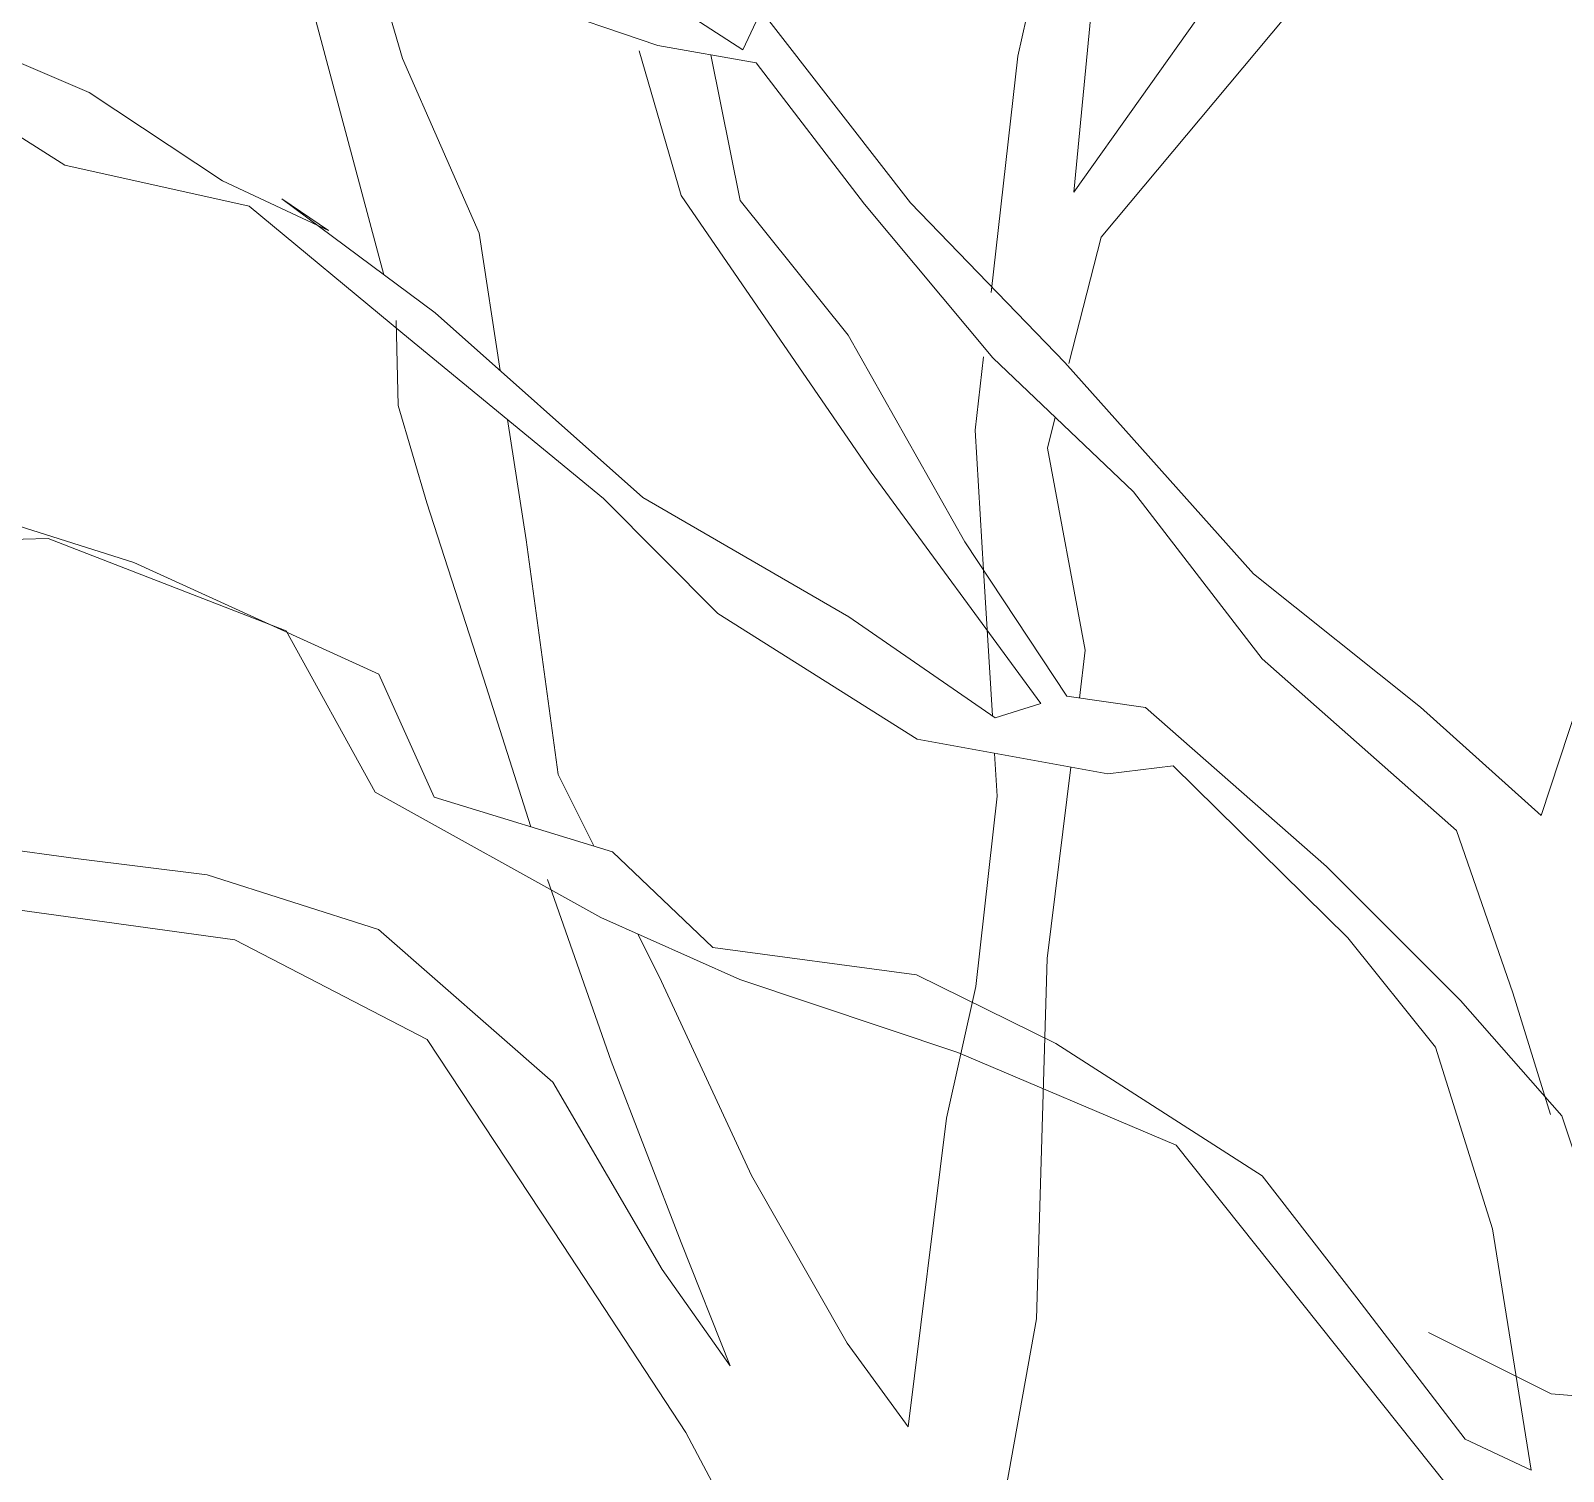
# Model space of a CAD drawing. Header units: millimetres. Extents: x -13512 to 8923, y -6533 to 5096.
# Drawn here: x -864.2 to -696.2, y -5757 to -5599 of the extents above; entities that cross this region are included whole.
import ezdxf

# ---------------------------------------------------------------- set-up
doc = ezdxf.new("R2010")
doc.units = ezdxf.units.MM
for name, color, linetype, lineweight in [('A-ELEWACJA CIENKA', 11, 'Continuous', 13), ('B-materiały', 9, 'Continuous', 0), ('Layer1', 7, 'Continuous', 0)]:
    doc.layers.add(name, color=color, linetype=linetype, lineweight=lineweight)

# ---------------------------------------------------------------- blocks, each defined once
blk = doc.blocks.new('A$C2EBD462E')
at = {"layer": 'B-materiały'}
for p, q in [((-292.05, 686.52), (-305.5, 693.22)), ((-261.82, 683.92), (-292.05, 686.52))]:
    blk.add_line(p, q, dxfattribs=at)

msp = doc.modelspace()

# ---------------------------------------------------------------- linework, layer by layer
at = {"layer": 'Layer1'}
for p, q in [((-828.93, -5583.5), (-823.44, -5602.02)), ((-828.93, -5583.5), (-823.44, -5602.02)), ((-828.93, -5583.5), (-823.44, -5602.02)), ((-828.93, -5583.5), (-823.44, -5602.02)), ((-828.93, -5583.5), (-823.44, -5602.02)), ((-828.93, -5583.5), (-823.44, -5602.02)), ((-828.93, -5583.5), (-823.44, -5602.02)), ((-828.93, -5583.5), (-823.44, -5602.02)), ((-909.3, -5583.69), (-857.81, -5605.76)), ((-909.3, -5583.69), (-857.81, -5605.76)), ((-909.3, -5583.69), (-857.81, -5605.76)), ((-909.3, -5583.69), (-857.81, -5605.76)), ((-909.3, -5583.69), (-857.81, -5605.76)), ((-909.3, -5583.69), (-857.81, -5605.76)), ((-909.3, -5583.69), (-857.81, -5605.76)), ((-909.3, -5583.69), (-857.81, -5605.76)), ((-755.96, -5601.77), (-752.73, -5587.33)), ((-755.96, -5601.77), (-752.73, -5587.33)), ((-755.96, -5601.77), (-752.73, -5587.33)), ((-755.96, -5601.77), (-752.73, -5587.33)), ((-755.96, -5601.77), (-752.73, -5587.33)), ((-755.96, -5601.77), (-752.73, -5587.33)), ((-755.96, -5601.77), (-752.73, -5587.33)), ((-755.96, -5601.77), (-752.73, -5587.33)), ((-825.49, -5625.75), (-834.45, -5592.25)), ((-825.49, -5625.75), (-834.45, -5592.25)), ((-825.49, -5625.75), (-834.45, -5592.25)), ((-825.49, -5625.75), (-834.45, -5592.25)), ((-825.49, -5625.75), (-834.45, -5592.25)), ((-825.49, -5625.75), (-834.45, -5592.25)), ((-825.49, -5625.75), (-834.45, -5592.25)), ((-825.49, -5625.75), (-834.45, -5592.25)), ((-800, -5592.1), (-786.13, -5601.09)), ((-800, -5592.1), (-786.13, -5601.09)), ((-800, -5592.1), (-786.13, -5601.09)), ((-800, -5592.1), (-786.13, -5601.09)), ((-800, -5592.1), (-786.13, -5601.09)), ((-800, -5592.1), (-786.13, -5601.09)), ((-800, -5592.1), (-786.13, -5601.09)), ((-800, -5592.1), (-786.13, -5601.09)), ((-747.57, -5592.94), (-749.84, -5616.69)), ((-747.57, -5592.94), (-749.84, -5616.69)), ((-747.57, -5592.94), (-749.84, -5616.69)), ((-747.57, -5592.94), (-749.84, -5616.69)), ((-747.57, -5592.94), (-749.84, -5616.69)), ((-747.57, -5592.94), (-749.84, -5616.69)), ((-747.57, -5592.94), (-749.84, -5616.69)), ((-747.57, -5592.94), (-749.84, -5616.69)), ((-786.31, -5593.92), (-767.76, -5617.86)), ((-786.31, -5593.92), (-767.76, -5617.86)), ((-786.31, -5593.92), (-767.76, -5617.86)), ((-786.31, -5593.92), (-767.76, -5617.86)), ((-786.31, -5593.92), (-767.76, -5617.86)), ((-786.31, -5593.92), (-767.76, -5617.86)), ((-786.31, -5593.92), (-767.76, -5617.86)), ((-786.31, -5593.92), (-767.76, -5617.86)), ((-786.13, -5601.09), (-783.4, -5595.28)), ((-786.13, -5601.09), (-783.4, -5595.28)), ((-786.13, -5601.09), (-783.4, -5595.28)), ((-786.13, -5601.09), (-783.4, -5595.28)), ((-786.13, -5601.09), (-783.4, -5595.28)), ((-786.13, -5601.09), (-783.4, -5595.28)), ((-786.13, -5601.09), (-783.4, -5595.28)), ((-786.13, -5601.09), (-783.4, -5595.28)), ((-795.47, -5600.61), (-809.23, -5595.93)), ((-795.47, -5600.61), (-809.23, -5595.93)), ((-795.47, -5600.61), (-809.23, -5595.93)), ((-795.47, -5600.61), (-809.23, -5595.93)), ((-795.47, -5600.61), (-809.23, -5595.93)), ((-795.47, -5600.61), (-809.23, -5595.93)), ((-795.47, -5600.61), (-809.23, -5595.93)), ((-795.47, -5600.61), (-809.23, -5595.93)), ((-749.84, -5616.69), (-735.28, -5596.23)), ((-749.84, -5616.69), (-735.28, -5596.23)), ((-749.84, -5616.69), (-735.28, -5596.23)), ((-749.84, -5616.69), (-735.28, -5596.23)), ((-749.84, -5616.69), (-735.28, -5596.23)), ((-749.84, -5616.69), (-735.28, -5596.23)), ((-749.84, -5616.69), (-735.28, -5596.23)), ((-749.84, -5616.69), (-735.28, -5596.23)), ((-726.63, -5597.45), (-746.85, -5621.64)), ((-726.63, -5597.45), (-746.85, -5621.64)), ((-726.63, -5597.45), (-746.85, -5621.64)), ((-726.63, -5597.45), (-746.85, -5621.64)), ((-726.63, -5597.45), (-746.85, -5621.64)), ((-726.63, -5597.45), (-746.85, -5621.64)), ((-726.63, -5597.45), (-746.85, -5621.64)), ((-726.63, -5597.45), (-746.85, -5621.64)), ((-792.91, -5617.05), (-797.51, -5601.2)), ((-792.91, -5617.05), (-797.51, -5601.2)), ((-792.91, -5617.05), (-797.51, -5601.2)), ((-792.91, -5617.05), (-797.51, -5601.2)), ((-792.91, -5617.05), (-797.51, -5601.2)), ((-792.91, -5617.05), (-797.51, -5601.2)), ((-792.91, -5617.05), (-797.51, -5601.2)), ((-792.91, -5617.05), (-797.51, -5601.2)), ((-784.66, -5602.49), (-795.47, -5600.61)), ((-784.66, -5602.49), (-795.47, -5600.61)), ((-784.66, -5602.49), (-795.47, -5600.61)), ((-784.66, -5602.49), (-795.47, -5600.61)), ((-784.66, -5602.49), (-795.47, -5600.61)), ((-784.66, -5602.49), (-795.47, -5600.61)), ((-784.66, -5602.49), (-795.47, -5600.61)), ((-784.66, -5602.49), (-795.47, -5600.61)), ((-789.63, -5601.62), (-786.43, -5617.61)), ((-789.63, -5601.62), (-786.43, -5617.61)), ((-789.63, -5601.62), (-786.43, -5617.61)), ((-789.63, -5601.62), (-786.43, -5617.61)), ((-789.63, -5601.62), (-786.43, -5617.61)), ((-789.63, -5601.62), (-786.43, -5617.61)), ((-789.63, -5601.62), (-786.43, -5617.61)), ((-789.63, -5601.62), (-786.43, -5617.61)), ((-758.9, -5627.69), (-755.96, -5601.77)), ((-758.9, -5627.69), (-755.96, -5601.77)), ((-758.9, -5627.69), (-755.96, -5601.77)), ((-758.9, -5627.69), (-755.96, -5601.77)), ((-758.9, -5627.69), (-755.96, -5601.77)), ((-758.9, -5627.69), (-755.96, -5601.77)), ((-758.9, -5627.69), (-755.96, -5601.77)), ((-758.9, -5627.69), (-755.96, -5601.77)), ((-860.48, -5613.72), (-877.98, -5602.67)), ((-860.48, -5613.72), (-877.98, -5602.67)), ((-860.48, -5613.72), (-877.98, -5602.67)), ((-860.48, -5613.72), (-877.98, -5602.67)), ((-860.48, -5613.72), (-877.98, -5602.67)), ((-860.48, -5613.72), (-877.98, -5602.67)), ((-860.48, -5613.72), (-877.98, -5602.67)), ((-860.48, -5613.72), (-877.98, -5602.67)), ((-823.44, -5602.02), (-815.06, -5621.2)), ((-823.44, -5602.02), (-815.06, -5621.2)), ((-823.44, -5602.02), (-815.06, -5621.2)), ((-823.44, -5602.02), (-815.06, -5621.2)), ((-823.44, -5602.02), (-815.06, -5621.2)), ((-823.44, -5602.02), (-815.06, -5621.2)), ((-823.44, -5602.02), (-815.06, -5621.2)), ((-823.44, -5602.02), (-815.06, -5621.2)), ((-772.78, -5617.99), (-784.66, -5602.49)), ((-772.78, -5617.99), (-784.66, -5602.49)), ((-772.78, -5617.99), (-784.66, -5602.49)), ((-772.78, -5617.99), (-784.66, -5602.49)), ((-772.78, -5617.99), (-784.66, -5602.49)), ((-772.78, -5617.99), (-784.66, -5602.49)), ((-772.78, -5617.99), (-784.66, -5602.49)), ((-772.78, -5617.99), (-784.66, -5602.49)), ((-857.81, -5605.76), (-843.2, -5615.44)), ((-857.81, -5605.76), (-843.2, -5615.44)), ((-857.81, -5605.76), (-843.2, -5615.44)), ((-857.81, -5605.76), (-843.2, -5615.44)), ((-857.81, -5605.76), (-843.2, -5615.44)), ((-857.81, -5605.76), (-843.2, -5615.44)), ((-857.81, -5605.76), (-843.2, -5615.44)), ((-857.81, -5605.76), (-843.2, -5615.44)), ((-840.26, -5618.24), (-860.48, -5613.72)), ((-840.26, -5618.24), (-860.48, -5613.72)), ((-840.26, -5618.24), (-860.48, -5613.72)), ((-840.26, -5618.24), (-860.48, -5613.72)), ((-840.26, -5618.24), (-860.48, -5613.72)), ((-840.26, -5618.24), (-860.48, -5613.72)), ((-840.26, -5618.24), (-860.48, -5613.72)), ((-840.26, -5618.24), (-860.48, -5613.72)), ((-843.2, -5615.44), (-831.58, -5620.89)), ((-843.2, -5615.44), (-831.58, -5620.89)), ((-843.2, -5615.44), (-831.58, -5620.89)), ((-843.2, -5615.44), (-831.58, -5620.89)), ((-843.2, -5615.44), (-831.58, -5620.89)), ((-843.2, -5615.44), (-831.58, -5620.89)), ((-843.2, -5615.44), (-831.58, -5620.89)), ((-843.2, -5615.44), (-831.58, -5620.89)), ((-772.05, -5647.4), (-792.91, -5617.05)), ((-772.05, -5647.4), (-792.91, -5617.05)), ((-772.05, -5647.4), (-792.91, -5617.05)), ((-772.05, -5647.4), (-792.91, -5617.05)), ((-772.05, -5647.4), (-792.91, -5617.05)), ((-772.05, -5647.4), (-792.91, -5617.05)), ((-772.05, -5647.4), (-792.91, -5617.05)), ((-772.05, -5647.4), (-792.91, -5617.05)), ((-823.4, -5632.18), (-840.26, -5618.24)), ((-823.4, -5632.18), (-840.26, -5618.24)), ((-823.4, -5632.18), (-840.26, -5618.24)), ((-823.4, -5632.18), (-840.26, -5618.24)), ((-823.4, -5632.18), (-840.26, -5618.24)), ((-823.4, -5632.18), (-840.26, -5618.24)), ((-823.4, -5632.18), (-840.26, -5618.24)), ((-823.4, -5632.18), (-840.26, -5618.24)), ((-831.58, -5620.89), (-836.69, -5617.43)), ((-836.69, -5617.43), (-819.87, -5629.93)), ((-831.58, -5620.89), (-836.69, -5617.43)), ((-836.69, -5617.43), (-819.87, -5629.93)), ((-831.58, -5620.89), (-836.69, -5617.43)), ((-836.69, -5617.43), (-819.87, -5629.93)), ((-831.58, -5620.89), (-836.69, -5617.43)), ((-836.69, -5617.43), (-819.87, -5629.93)), ((-831.58, -5620.89), (-836.69, -5617.43)), ((-836.69, -5617.43), (-819.87, -5629.93)), ((-831.58, -5620.89), (-836.69, -5617.43)), ((-836.69, -5617.43), (-819.87, -5629.93)), ((-831.58, -5620.89), (-836.69, -5617.43)), ((-836.69, -5617.43), (-819.87, -5629.93)), ((-831.58, -5620.89), (-836.69, -5617.43)), ((-836.69, -5617.43), (-819.87, -5629.93)), ((-786.43, -5617.61), (-774.58, -5632.39)), ((-786.43, -5617.61), (-774.58, -5632.39)), ((-786.43, -5617.61), (-774.58, -5632.39)), ((-786.43, -5617.61), (-774.58, -5632.39)), ((-786.43, -5617.61), (-774.58, -5632.39)), ((-786.43, -5617.61), (-774.58, -5632.39)), ((-786.43, -5617.61), (-774.58, -5632.39)), ((-786.43, -5617.61), (-774.58, -5632.39)), ((-758.72, -5634.86), (-772.78, -5617.99)), ((-758.72, -5634.86), (-772.78, -5617.99)), ((-758.72, -5634.86), (-772.78, -5617.99)), ((-758.72, -5634.86), (-772.78, -5617.99)), ((-758.72, -5634.86), (-772.78, -5617.99)), ((-758.72, -5634.86), (-772.78, -5617.99)), ((-758.72, -5634.86), (-772.78, -5617.99)), ((-758.72, -5634.86), (-772.78, -5617.99)), ((-767.76, -5617.86), (-750.81, -5635.38)), ((-767.76, -5617.86), (-750.81, -5635.38)), ((-767.76, -5617.86), (-750.81, -5635.38)), ((-767.76, -5617.86), (-750.81, -5635.38)), ((-767.76, -5617.86), (-750.81, -5635.38)), ((-767.76, -5617.86), (-750.81, -5635.38)), ((-767.76, -5617.86), (-750.81, -5635.38)), ((-767.76, -5617.86), (-750.81, -5635.38)), ((-815.06, -5621.2), (-812.75, -5636.26)), ((-815.06, -5621.2), (-812.75, -5636.26)), ((-815.06, -5621.2), (-812.75, -5636.26)), ((-815.06, -5621.2), (-812.75, -5636.26)), ((-815.06, -5621.2), (-812.75, -5636.26)), ((-815.06, -5621.2), (-812.75, -5636.26)), ((-815.06, -5621.2), (-812.75, -5636.26)), ((-815.06, -5621.2), (-812.75, -5636.26)), ((-746.85, -5621.64), (-750.37, -5635.5)), ((-746.85, -5621.64), (-750.37, -5635.5)), ((-746.85, -5621.64), (-750.37, -5635.5)), ((-746.85, -5621.64), (-750.37, -5635.5)), ((-746.85, -5621.64), (-750.37, -5635.5)), ((-746.85, -5621.64), (-750.37, -5635.5)), ((-746.85, -5621.64), (-750.37, -5635.5)), ((-746.85, -5621.64), (-750.37, -5635.5)), ((-819.87, -5629.93), (-797.1, -5650.18)), ((-819.87, -5629.93), (-797.1, -5650.18)), ((-819.87, -5629.93), (-797.1, -5650.18)), ((-819.87, -5629.93), (-797.1, -5650.18)), ((-819.87, -5629.93), (-797.1, -5650.18)), ((-819.87, -5629.93), (-797.1, -5650.18)), ((-819.87, -5629.93), (-797.1, -5650.18)), ((-819.87, -5629.93), (-797.1, -5650.18)), ((-823.92, -5640.09), (-824.15, -5630.76)), ((-823.92, -5640.09), (-824.15, -5630.76)), ((-823.92, -5640.09), (-824.15, -5630.76)), ((-823.92, -5640.09), (-824.15, -5630.76)), ((-823.92, -5640.09), (-824.15, -5630.76)), ((-823.92, -5640.09), (-824.15, -5630.76)), ((-823.92, -5640.09), (-824.15, -5630.76)), ((-823.92, -5640.09), (-824.15, -5630.76)), ((-801.41, -5650.29), (-823.4, -5632.18)), ((-801.41, -5650.29), (-823.4, -5632.18)), ((-801.41, -5650.29), (-823.4, -5632.18)), ((-801.41, -5650.29), (-823.4, -5632.18)), ((-801.41, -5650.29), (-823.4, -5632.18)), ((-801.41, -5650.29), (-823.4, -5632.18)), ((-801.41, -5650.29), (-823.4, -5632.18)), ((-801.41, -5650.29), (-823.4, -5632.18)), ((-774.58, -5632.39), (-761.8, -5655.04)), ((-774.58, -5632.39), (-761.8, -5655.04)), ((-774.58, -5632.39), (-761.8, -5655.04)), ((-774.58, -5632.39), (-761.8, -5655.04)), ((-774.58, -5632.39), (-761.8, -5655.04)), ((-774.58, -5632.39), (-761.8, -5655.04)), ((-774.58, -5632.39), (-761.8, -5655.04)), ((-774.58, -5632.39), (-761.8, -5655.04)), ((-760.67, -5642.81), (-759.73, -5634.75)), ((-760.67, -5642.81), (-759.73, -5634.75)), ((-760.67, -5642.81), (-759.73, -5634.75)), ((-760.67, -5642.81), (-759.73, -5634.75)), ((-760.67, -5642.81), (-759.73, -5634.75)), ((-760.67, -5642.81), (-759.73, -5634.75)), ((-760.67, -5642.81), (-759.73, -5634.75)), ((-760.67, -5642.81), (-759.73, -5634.75)), ((-743.28, -5649.55), (-758.72, -5634.86)), ((-743.28, -5649.55), (-758.72, -5634.86)), ((-743.28, -5649.55), (-758.72, -5634.86)), ((-743.28, -5649.55), (-758.72, -5634.86)), ((-743.28, -5649.55), (-758.72, -5634.86)), ((-743.28, -5649.55), (-758.72, -5634.86)), ((-743.28, -5649.55), (-758.72, -5634.86)), ((-743.28, -5649.55), (-758.72, -5634.86)), ((-750.81, -5635.38), (-730.13, -5658.56)), ((-750.81, -5635.38), (-730.13, -5658.56)), ((-750.81, -5635.38), (-730.13, -5658.56)), ((-750.81, -5635.38), (-730.13, -5658.56)), ((-750.81, -5635.38), (-730.13, -5658.56)), ((-750.81, -5635.38), (-730.13, -5658.56)), ((-750.81, -5635.38), (-730.13, -5658.56)), ((-750.81, -5635.38), (-730.13, -5658.56)), ((-820.78, -5650.78), (-823.92, -5640.09)), ((-820.78, -5650.78), (-823.92, -5640.09)), ((-820.78, -5650.78), (-823.92, -5640.09)), ((-820.78, -5650.78), (-823.92, -5640.09)), ((-820.78, -5650.78), (-823.92, -5640.09)), ((-820.78, -5650.78), (-823.92, -5640.09)), ((-820.78, -5650.78), (-823.92, -5640.09)), ((-820.78, -5650.78), (-823.92, -5640.09)), ((-811.93, -5641.62), (-809.91, -5654.81)), ((-811.93, -5641.62), (-809.91, -5654.81)), ((-811.93, -5641.62), (-809.91, -5654.81)), ((-811.93, -5641.62), (-809.91, -5654.81)), ((-811.93, -5641.62), (-809.91, -5654.81)), ((-811.93, -5641.62), (-809.91, -5654.81)), ((-811.93, -5641.62), (-809.91, -5654.81)), ((-811.93, -5641.62), (-809.91, -5654.81)), ((-751.87, -5641.38), (-752.73, -5644.77)), ((-751.87, -5641.38), (-752.73, -5644.77)), ((-751.87, -5641.38), (-752.73, -5644.77)), ((-751.87, -5641.38), (-752.73, -5644.77)), ((-751.87, -5641.38), (-752.73, -5644.77)), ((-751.87, -5641.38), (-752.73, -5644.77)), ((-751.87, -5641.38), (-752.73, -5644.77)), ((-751.87, -5641.38), (-752.73, -5644.77)), ((-759.74, -5658.17), (-760.67, -5642.81)), ((-759.74, -5658.17), (-760.67, -5642.81)), ((-759.74, -5658.17), (-760.67, -5642.81)), ((-759.74, -5658.17), (-760.67, -5642.81)), ((-759.74, -5658.17), (-760.67, -5642.81)), ((-759.74, -5658.17), (-760.67, -5642.81)), ((-759.74, -5658.17), (-760.67, -5642.81)), ((-759.74, -5658.17), (-760.67, -5642.81)), ((-752.73, -5644.77), (-748.58, -5666.92)), ((-752.73, -5644.77), (-748.58, -5666.92)), ((-752.73, -5644.77), (-748.58, -5666.92)), ((-752.73, -5644.77), (-748.58, -5666.92)), ((-752.73, -5644.77), (-748.58, -5666.92)), ((-752.73, -5644.77), (-748.58, -5666.92)), ((-752.73, -5644.77), (-748.58, -5666.92)), ((-752.73, -5644.77), (-748.58, -5666.92)), ((-753.46, -5672.78), (-772.05, -5647.4)), ((-753.46, -5672.78), (-772.05, -5647.4)), ((-753.46, -5672.78), (-772.05, -5647.4)), ((-753.46, -5672.78), (-772.05, -5647.4)), ((-753.46, -5672.78), (-772.05, -5647.4)), ((-753.46, -5672.78), (-772.05, -5647.4)), ((-753.46, -5672.78), (-772.05, -5647.4)), ((-753.46, -5672.78), (-772.05, -5647.4)), ((-788.89, -5662.9), (-801.41, -5650.29)), ((-788.89, -5662.9), (-801.41, -5650.29)), ((-788.89, -5662.9), (-801.41, -5650.29)), ((-788.89, -5662.9), (-801.41, -5650.29)), ((-788.89, -5662.9), (-801.41, -5650.29)), ((-788.89, -5662.9), (-801.41, -5650.29)), ((-788.89, -5662.9), (-801.41, -5650.29)), ((-788.89, -5662.9), (-801.41, -5650.29)), ((-797.1, -5650.18), (-774.52, -5663.26)), ((-797.1, -5650.18), (-774.52, -5663.26)), ((-797.1, -5650.18), (-774.52, -5663.26)), ((-797.1, -5650.18), (-774.52, -5663.26)), ((-797.1, -5650.18), (-774.52, -5663.26)), ((-797.1, -5650.18), (-774.52, -5663.26)), ((-797.1, -5650.18), (-774.52, -5663.26)), ((-797.1, -5650.18), (-774.52, -5663.26)), ((-729.18, -5667.87), (-743.28, -5649.55)), ((-729.18, -5667.87), (-743.28, -5649.55)), ((-729.18, -5667.87), (-743.28, -5649.55)), ((-729.18, -5667.87), (-743.28, -5649.55)), ((-729.18, -5667.87), (-743.28, -5649.55)), ((-729.18, -5667.87), (-743.28, -5649.55)), ((-729.18, -5667.87), (-743.28, -5649.55)), ((-729.18, -5667.87), (-743.28, -5649.55)), ((-871.74, -5651.34), (-852.92, -5657.33)), ((-871.74, -5651.34), (-852.92, -5657.33)), ((-871.74, -5651.34), (-852.92, -5657.33)), ((-871.74, -5651.34), (-852.92, -5657.33)), ((-871.74, -5651.34), (-852.92, -5657.33)), ((-871.74, -5651.34), (-852.92, -5657.33)), ((-871.74, -5651.34), (-852.92, -5657.33)), ((-871.74, -5651.34), (-852.92, -5657.33)), ((-814.56, -5670.01), (-820.78, -5650.78)), ((-814.56, -5670.01), (-820.78, -5650.78)), ((-814.56, -5670.01), (-820.78, -5650.78)), ((-814.56, -5670.01), (-820.78, -5650.78)), ((-814.56, -5670.01), (-820.78, -5650.78)), ((-814.56, -5670.01), (-820.78, -5650.78)), ((-814.56, -5670.01), (-820.78, -5650.78)), ((-814.56, -5670.01), (-820.78, -5650.78)), ((-862.32, -5654.69), (-888.87, -5655.35)), ((-862.32, -5654.69), (-888.87, -5655.35)), ((-862.32, -5654.69), (-888.87, -5655.35)), ((-862.32, -5654.69), (-888.87, -5655.35)), ((-862.32, -5654.69), (-888.87, -5655.35)), ((-862.32, -5654.69), (-888.87, -5655.35)), ((-862.32, -5654.69), (-888.87, -5655.35)), ((-862.32, -5654.69), (-888.87, -5655.35)), ((-836.22, -5664.8), (-862.32, -5654.69)), ((-836.22, -5664.8), (-862.32, -5654.69)), ((-836.22, -5664.8), (-862.32, -5654.69)), ((-836.22, -5664.8), (-862.32, -5654.69)), ((-836.22, -5664.8), (-862.32, -5654.69)), ((-836.22, -5664.8), (-862.32, -5654.69)), ((-836.22, -5664.8), (-862.32, -5654.69)), ((-836.22, -5664.8), (-862.32, -5654.69)), ((-809.91, -5654.81), (-806.39, -5680.57)), ((-809.91, -5654.81), (-806.39, -5680.57)), ((-809.91, -5654.81), (-806.39, -5680.57)), ((-809.91, -5654.81), (-806.39, -5680.57)), ((-809.91, -5654.81), (-806.39, -5680.57)), ((-809.91, -5654.81), (-806.39, -5680.57)), ((-809.91, -5654.81), (-806.39, -5680.57)), ((-809.91, -5654.81), (-806.39, -5680.57)), ((-761.8, -5655.04), (-750.61, -5671.99)), ((-761.8, -5655.04), (-750.61, -5671.99)), ((-761.8, -5655.04), (-750.61, -5671.99)), ((-761.8, -5655.04), (-750.61, -5671.99)), ((-761.8, -5655.04), (-750.61, -5671.99)), ((-761.8, -5655.04), (-750.61, -5671.99)), ((-761.8, -5655.04), (-750.61, -5671.99)), ((-761.8, -5655.04), (-750.61, -5671.99)), ((-852.92, -5657.33), (-826.05, -5669.58)), ((-852.92, -5657.33), (-826.05, -5669.58)), ((-852.92, -5657.33), (-826.05, -5669.58)), ((-852.92, -5657.33), (-826.05, -5669.58)), ((-852.92, -5657.33), (-826.05, -5669.58)), ((-852.92, -5657.33), (-826.05, -5669.58)), ((-852.92, -5657.33), (-826.05, -5669.58)), ((-852.92, -5657.33), (-826.05, -5669.58)), ((-758.77, -5674.12), (-759.74, -5658.17)), ((-758.77, -5674.12), (-759.74, -5658.17)), ((-758.77, -5674.12), (-759.74, -5658.17)), ((-758.77, -5674.12), (-759.74, -5658.17)), ((-758.77, -5674.12), (-759.74, -5658.17)), ((-758.77, -5674.12), (-759.74, -5658.17)), ((-758.77, -5674.12), (-759.74, -5658.17)), ((-758.77, -5674.12), (-759.74, -5658.17)), ((-730.13, -5658.56), (-711.81, -5673.18)), ((-730.13, -5658.56), (-711.81, -5673.18)), ((-730.13, -5658.56), (-711.81, -5673.18)), ((-730.13, -5658.56), (-711.81, -5673.18)), ((-730.13, -5658.56), (-711.81, -5673.18)), ((-730.13, -5658.56), (-711.81, -5673.18)), ((-730.13, -5658.56), (-711.81, -5673.18)), ((-730.13, -5658.56), (-711.81, -5673.18)), ((-767, -5676.71), (-788.89, -5662.9)), ((-767, -5676.71), (-788.89, -5662.9)), ((-767, -5676.71), (-788.89, -5662.9)), ((-767, -5676.71), (-788.89, -5662.9)), ((-767, -5676.71), (-788.89, -5662.9)), ((-767, -5676.71), (-788.89, -5662.9)), ((-767, -5676.71), (-788.89, -5662.9)), ((-767, -5676.71), (-788.89, -5662.9)), ((-774.52, -5663.26), (-758.45, -5674.34)), ((-774.52, -5663.26), (-758.45, -5674.34)), ((-774.52, -5663.26), (-758.45, -5674.34)), ((-774.52, -5663.26), (-758.45, -5674.34)), ((-774.52, -5663.26), (-758.45, -5674.34)), ((-774.52, -5663.26), (-758.45, -5674.34)), ((-774.52, -5663.26), (-758.45, -5674.34)), ((-774.52, -5663.26), (-758.45, -5674.34)), ((-826.45, -5682.51), (-836.22, -5664.8)), ((-826.45, -5682.51), (-836.22, -5664.8)), ((-826.45, -5682.51), (-836.22, -5664.8)), ((-826.45, -5682.51), (-836.22, -5664.8)), ((-826.45, -5682.51), (-836.22, -5664.8)), ((-826.45, -5682.51), (-836.22, -5664.8)), ((-826.45, -5682.51), (-836.22, -5664.8)), ((-826.45, -5682.51), (-836.22, -5664.8)), ((-698.59, -5685.05), (-691.92, -5664.78)), ((-698.59, -5685.05), (-691.92, -5664.78)), ((-698.59, -5685.05), (-691.92, -5664.78)), ((-698.59, -5685.05), (-691.92, -5664.78)), ((-698.59, -5685.05), (-691.92, -5664.78)), ((-698.59, -5685.05), (-691.92, -5664.78)), ((-698.59, -5685.05), (-691.92, -5664.78)), ((-698.59, -5685.05), (-691.92, -5664.78)), ((-748.58, -5666.92), (-749.23, -5672.19)), ((-748.58, -5666.92), (-749.23, -5672.19)), ((-748.58, -5666.92), (-749.23, -5672.19)), ((-748.58, -5666.92), (-749.23, -5672.19)), ((-748.58, -5666.92), (-749.23, -5672.19)), ((-748.58, -5666.92), (-749.23, -5672.19)), ((-748.58, -5666.92), (-749.23, -5672.19)), ((-748.58, -5666.92), (-749.23, -5672.19)), ((-707.88, -5686.72), (-729.18, -5667.87)), ((-707.88, -5686.72), (-729.18, -5667.87)), ((-707.88, -5686.72), (-729.18, -5667.87)), ((-707.88, -5686.72), (-729.18, -5667.87)), ((-707.88, -5686.72), (-729.18, -5667.87)), ((-707.88, -5686.72), (-729.18, -5667.87)), ((-707.88, -5686.72), (-729.18, -5667.87)), ((-707.88, -5686.72), (-729.18, -5667.87)), ((-826.05, -5669.58), (-819.97, -5683.06)), ((-826.05, -5669.58), (-819.97, -5683.06)), ((-826.05, -5669.58), (-819.97, -5683.06)), ((-826.05, -5669.58), (-819.97, -5683.06)), ((-826.05, -5669.58), (-819.97, -5683.06)), ((-826.05, -5669.58), (-819.97, -5683.06)), ((-826.05, -5669.58), (-819.97, -5683.06)), ((-826.05, -5669.58), (-819.97, -5683.06)), ((-809.38, -5686.3), (-814.56, -5670.01)), ((-809.38, -5686.3), (-814.56, -5670.01)), ((-809.38, -5686.3), (-814.56, -5670.01)), ((-809.38, -5686.3), (-814.56, -5670.01)), ((-809.38, -5686.3), (-814.56, -5670.01)), ((-809.38, -5686.3), (-814.56, -5670.01)), ((-809.38, -5686.3), (-814.56, -5670.01)), ((-809.38, -5686.3), (-814.56, -5670.01)), ((-750.61, -5671.99), (-741.96, -5673.21)), ((-750.61, -5671.99), (-741.96, -5673.21)), ((-750.61, -5671.99), (-741.96, -5673.21)), ((-750.61, -5671.99), (-741.96, -5673.21)), ((-750.61, -5671.99), (-741.96, -5673.21)), ((-750.61, -5671.99), (-741.96, -5673.21)), ((-750.61, -5671.99), (-741.96, -5673.21)), ((-750.61, -5671.99), (-741.96, -5673.21)), ((-758.45, -5674.34), (-753.46, -5672.78)), ((-758.45, -5674.34), (-753.46, -5672.78)), ((-758.45, -5674.34), (-753.46, -5672.78)), ((-758.45, -5674.34), (-753.46, -5672.78)), ((-758.45, -5674.34), (-753.46, -5672.78)), ((-758.45, -5674.34), (-753.46, -5672.78)), ((-758.45, -5674.34), (-753.46, -5672.78)), ((-758.45, -5674.34), (-753.46, -5672.78)), ((-741.96, -5673.21), (-722.14, -5690.66)), ((-741.96, -5673.21), (-722.14, -5690.66)), ((-741.96, -5673.21), (-722.14, -5690.66)), ((-741.96, -5673.21), (-722.14, -5690.66)), ((-741.96, -5673.21), (-722.14, -5690.66)), ((-741.96, -5673.21), (-722.14, -5690.66)), ((-741.96, -5673.21), (-722.14, -5690.66)), ((-741.96, -5673.21), (-722.14, -5690.66)), ((-711.81, -5673.18), (-698.59, -5685.05)), ((-711.81, -5673.18), (-698.59, -5685.05)), ((-711.81, -5673.18), (-698.59, -5685.05)), ((-711.81, -5673.18), (-698.59, -5685.05)), ((-711.81, -5673.18), (-698.59, -5685.05)), ((-711.81, -5673.18), (-698.59, -5685.05)), ((-711.81, -5673.18), (-698.59, -5685.05)), ((-711.81, -5673.18), (-698.59, -5685.05)), ((-746.09, -5680.5), (-767, -5676.71)), ((-746.09, -5680.5), (-767, -5676.71)), ((-746.09, -5680.5), (-767, -5676.71)), ((-746.09, -5680.5), (-767, -5676.71)), ((-746.09, -5680.5), (-767, -5676.71)), ((-746.09, -5680.5), (-767, -5676.71)), ((-746.09, -5680.5), (-767, -5676.71)), ((-746.09, -5680.5), (-767, -5676.71)), ((-758.23, -5682.95), (-758.52, -5678.25)), ((-758.23, -5682.95), (-758.52, -5678.25)), ((-758.23, -5682.95), (-758.52, -5678.25)), ((-758.23, -5682.95), (-758.52, -5678.25)), ((-758.23, -5682.95), (-758.52, -5678.25)), ((-758.23, -5682.95), (-758.52, -5678.25)), ((-758.23, -5682.95), (-758.52, -5678.25)), ((-758.23, -5682.95), (-758.52, -5678.25)), ((-806.39, -5680.57), (-802.48, -5688.41)), ((-806.39, -5680.57), (-802.48, -5688.41)), ((-806.39, -5680.57), (-802.48, -5688.41)), ((-806.39, -5680.57), (-802.48, -5688.41)), ((-806.39, -5680.57), (-802.48, -5688.41)), ((-806.39, -5680.57), (-802.48, -5688.41)), ((-806.39, -5680.57), (-802.48, -5688.41)), ((-806.39, -5680.57), (-802.48, -5688.41)), ((-750.17, -5679.76), (-752.76, -5700.76)), ((-750.17, -5679.76), (-752.76, -5700.76)), ((-750.17, -5679.76), (-752.76, -5700.76)), ((-750.17, -5679.76), (-752.76, -5700.76)), ((-750.17, -5679.76), (-752.76, -5700.76)), ((-750.17, -5679.76), (-752.76, -5700.76)), ((-750.17, -5679.76), (-752.76, -5700.76)), ((-750.17, -5679.76), (-752.76, -5700.76)), ((-738.93, -5679.6), (-746.09, -5680.5)), ((-738.93, -5679.6), (-746.09, -5680.5)), ((-738.93, -5679.6), (-746.09, -5680.5)), ((-738.93, -5679.6), (-746.09, -5680.5)), ((-738.93, -5679.6), (-746.09, -5680.5)), ((-738.93, -5679.6), (-746.09, -5680.5)), ((-738.93, -5679.6), (-746.09, -5680.5)), ((-738.93, -5679.6), (-746.09, -5680.5)), ((-719.79, -5698.5), (-738.93, -5679.6)), ((-719.79, -5698.5), (-738.93, -5679.6)), ((-719.79, -5698.5), (-738.93, -5679.6)), ((-719.79, -5698.5), (-738.93, -5679.6)), ((-719.79, -5698.5), (-738.93, -5679.6)), ((-719.79, -5698.5), (-738.93, -5679.6)), ((-719.79, -5698.5), (-738.93, -5679.6)), ((-719.79, -5698.5), (-738.93, -5679.6)), ((-801.69, -5696.25), (-826.45, -5682.51)), ((-801.69, -5696.25), (-826.45, -5682.51)), ((-801.69, -5696.25), (-826.45, -5682.51)), ((-801.69, -5696.25), (-826.45, -5682.51)), ((-801.69, -5696.25), (-826.45, -5682.51)), ((-801.69, -5696.25), (-826.45, -5682.51)), ((-801.69, -5696.25), (-826.45, -5682.51)), ((-801.69, -5696.25), (-826.45, -5682.51)), ((-819.97, -5683.06), (-800.44, -5689.04)), ((-819.97, -5683.06), (-800.44, -5689.04)), ((-819.97, -5683.06), (-800.44, -5689.04)), ((-819.97, -5683.06), (-800.44, -5689.04)), ((-819.97, -5683.06), (-800.44, -5689.04)), ((-819.97, -5683.06), (-800.44, -5689.04)), ((-819.97, -5683.06), (-800.44, -5689.04)), ((-819.97, -5683.06), (-800.44, -5689.04)), ((-760.58, -5703.83), (-758.23, -5682.95)), ((-760.58, -5703.83), (-758.23, -5682.95)), ((-760.58, -5703.83), (-758.23, -5682.95)), ((-760.58, -5703.83), (-758.23, -5682.95)), ((-760.58, -5703.83), (-758.23, -5682.95)), ((-760.58, -5703.83), (-758.23, -5682.95)), ((-760.58, -5703.83), (-758.23, -5682.95)), ((-760.58, -5703.83), (-758.23, -5682.95)), ((-885.95, -5686.15), (-859.29, -5689.79)), ((-885.95, -5686.15), (-859.29, -5689.79)), ((-885.95, -5686.15), (-859.29, -5689.79)), ((-885.95, -5686.15), (-859.29, -5689.79)), ((-885.95, -5686.15), (-859.29, -5689.79)), ((-885.95, -5686.15), (-859.29, -5689.79)), ((-885.95, -5686.15), (-859.29, -5689.79)), ((-885.95, -5686.15), (-859.29, -5689.79)), ((-701.69, -5704.51), (-707.88, -5686.72)), ((-701.69, -5704.51), (-707.88, -5686.72)), ((-701.69, -5704.51), (-707.88, -5686.72)), ((-701.69, -5704.51), (-707.88, -5686.72)), ((-701.69, -5704.51), (-707.88, -5686.72)), ((-701.69, -5704.51), (-707.88, -5686.72)), ((-701.69, -5704.51), (-707.88, -5686.72)), ((-701.69, -5704.51), (-707.88, -5686.72)), ((-800.44, -5689.04), (-789.41, -5699.53)), ((-800.44, -5689.04), (-789.41, -5699.53)), ((-800.44, -5689.04), (-789.41, -5699.53)), ((-800.44, -5689.04), (-789.41, -5699.53)), ((-800.44, -5689.04), (-789.41, -5699.53)), ((-800.44, -5689.04), (-789.41, -5699.53)), ((-800.44, -5689.04), (-789.41, -5699.53)), ((-800.44, -5689.04), (-789.41, -5699.53)), ((-859.29, -5689.79), (-844.89, -5691.59)), ((-859.29, -5689.79), (-844.89, -5691.59)), ((-859.29, -5689.79), (-844.89, -5691.59)), ((-859.29, -5689.79), (-844.89, -5691.59)), ((-859.29, -5689.79), (-844.89, -5691.59)), ((-859.29, -5689.79), (-844.89, -5691.59)), ((-859.29, -5689.79), (-844.89, -5691.59)), ((-859.29, -5689.79), (-844.89, -5691.59)), ((-722.14, -5690.66), (-707.42, -5705.37)), ((-722.14, -5690.66), (-707.42, -5705.37)), ((-722.14, -5690.66), (-707.42, -5705.37)), ((-722.14, -5690.66), (-707.42, -5705.37)), ((-722.14, -5690.66), (-707.42, -5705.37)), ((-722.14, -5690.66), (-707.42, -5705.37)), ((-722.14, -5690.66), (-707.42, -5705.37)), ((-722.14, -5690.66), (-707.42, -5705.37)), ((-844.89, -5691.59), (-826.07, -5697.58)), ((-844.89, -5691.59), (-826.07, -5697.58)), ((-844.89, -5691.59), (-826.07, -5697.58)), ((-844.89, -5691.59), (-826.07, -5697.58)), ((-844.89, -5691.59), (-826.07, -5697.58)), ((-844.89, -5691.59), (-826.07, -5697.58)), ((-844.89, -5691.59), (-826.07, -5697.58)), ((-844.89, -5691.59), (-826.07, -5697.58)), ((-800.58, -5712.01), (-807.54, -5692.09)), ((-800.58, -5712.01), (-807.54, -5692.09)), ((-800.58, -5712.01), (-807.54, -5692.09)), ((-800.58, -5712.01), (-807.54, -5692.09)), ((-800.58, -5712.01), (-807.54, -5692.09)), ((-800.58, -5712.01), (-807.54, -5692.09)), ((-800.58, -5712.01), (-807.54, -5692.09)), ((-800.58, -5712.01), (-807.54, -5692.09)), ((-841.84, -5698.69), (-872.81, -5694.44)), ((-841.84, -5698.69), (-872.81, -5694.44)), ((-841.84, -5698.69), (-872.81, -5694.44)), ((-841.84, -5698.69), (-872.81, -5694.44)), ((-841.84, -5698.69), (-872.81, -5694.44)), ((-841.84, -5698.69), (-872.81, -5694.44)), ((-841.84, -5698.69), (-872.81, -5694.44)), ((-841.84, -5698.69), (-872.81, -5694.44)), ((-826.07, -5697.58), (-806.98, -5714.33)), ((-826.07, -5697.58), (-806.98, -5714.33)), ((-826.07, -5697.58), (-806.98, -5714.33)), ((-826.07, -5697.58), (-806.98, -5714.33)), ((-826.07, -5697.58), (-806.98, -5714.33)), ((-826.07, -5697.58), (-806.98, -5714.33)), ((-826.07, -5697.58), (-806.98, -5714.33)), ((-826.07, -5697.58), (-806.98, -5714.33)), ((-786.45, -5703.04), (-801.69, -5696.25)), ((-786.45, -5703.04), (-801.69, -5696.25)), ((-786.45, -5703.04), (-801.69, -5696.25)), ((-786.45, -5703.04), (-801.69, -5696.25)), ((-786.45, -5703.04), (-801.69, -5696.25)), ((-786.45, -5703.04), (-801.69, -5696.25)), ((-786.45, -5703.04), (-801.69, -5696.25)), ((-786.45, -5703.04), (-801.69, -5696.25)), ((-820.74, -5709.65), (-841.84, -5698.69)), ((-820.74, -5709.65), (-841.84, -5698.69)), ((-820.74, -5709.65), (-841.84, -5698.69)), ((-820.74, -5709.65), (-841.84, -5698.69)), ((-820.74, -5709.65), (-841.84, -5698.69)), ((-820.74, -5709.65), (-841.84, -5698.69)), ((-820.74, -5709.65), (-841.84, -5698.69)), ((-820.74, -5709.65), (-841.84, -5698.69)), ((-797.66, -5698.04), (-795.06, -5703.26)), ((-797.66, -5698.04), (-795.06, -5703.26)), ((-797.66, -5698.04), (-795.06, -5703.26)), ((-797.66, -5698.04), (-795.06, -5703.26)), ((-797.66, -5698.04), (-795.06, -5703.26)), ((-797.66, -5698.04), (-795.06, -5703.26)), ((-797.66, -5698.04), (-795.06, -5703.26)), ((-797.66, -5698.04), (-795.06, -5703.26)), ((-710.16, -5710.47), (-719.79, -5698.5)), ((-710.16, -5710.47), (-719.79, -5698.5)), ((-710.16, -5710.47), (-719.79, -5698.5)), ((-710.16, -5710.47), (-719.79, -5698.5)), ((-710.16, -5710.47), (-719.79, -5698.5)), ((-710.16, -5710.47), (-719.79, -5698.5)), ((-710.16, -5710.47), (-719.79, -5698.5)), ((-710.16, -5710.47), (-719.79, -5698.5)), ((-789.41, -5699.53), (-767.08, -5702.56)), ((-789.41, -5699.53), (-767.08, -5702.56)), ((-789.41, -5699.53), (-767.08, -5702.56)), ((-789.41, -5699.53), (-767.08, -5702.56)), ((-789.41, -5699.53), (-767.08, -5702.56)), ((-789.41, -5699.53), (-767.08, -5702.56)), ((-789.41, -5699.53), (-767.08, -5702.56)), ((-789.41, -5699.53), (-767.08, -5702.56)), ((-752.76, -5700.76), (-753.93, -5740.28)), ((-752.76, -5700.76), (-753.93, -5740.28)), ((-752.76, -5700.76), (-753.93, -5740.28)), ((-752.76, -5700.76), (-753.93, -5740.28)), ((-752.76, -5700.76), (-753.93, -5740.28)), ((-752.76, -5700.76), (-753.93, -5740.28)), ((-752.76, -5700.76), (-753.93, -5740.28)), ((-752.76, -5700.76), (-753.93, -5740.28)), ((-767.08, -5702.56), (-751.81, -5710.07)), ((-767.08, -5702.56), (-751.81, -5710.07)), ((-767.08, -5702.56), (-751.81, -5710.07)), ((-767.08, -5702.56), (-751.81, -5710.07)), ((-767.08, -5702.56), (-751.81, -5710.07)), ((-767.08, -5702.56), (-751.81, -5710.07)), ((-767.08, -5702.56), (-751.81, -5710.07)), ((-767.08, -5702.56), (-751.81, -5710.07)), ((-795.06, -5703.26), (-785.19, -5724.55)), ((-795.06, -5703.26), (-785.19, -5724.55)), ((-795.06, -5703.26), (-785.19, -5724.55)), ((-795.06, -5703.26), (-785.19, -5724.55)), ((-795.06, -5703.26), (-785.19, -5724.55)), ((-795.06, -5703.26), (-785.19, -5724.55)), ((-795.06, -5703.26), (-785.19, -5724.55)), ((-795.06, -5703.26), (-785.19, -5724.55)), ((-762.55, -5711.06), (-786.45, -5703.04)), ((-762.55, -5711.06), (-786.45, -5703.04)), ((-762.55, -5711.06), (-786.45, -5703.04)), ((-762.55, -5711.06), (-786.45, -5703.04)), ((-762.55, -5711.06), (-786.45, -5703.04)), ((-762.55, -5711.06), (-786.45, -5703.04)), ((-762.55, -5711.06), (-786.45, -5703.04)), ((-762.55, -5711.06), (-786.45, -5703.04)), ((-763.81, -5718.27), (-760.58, -5703.83)), ((-763.81, -5718.27), (-760.58, -5703.83)), ((-763.81, -5718.27), (-760.58, -5703.83)), ((-763.81, -5718.27), (-760.58, -5703.83)), ((-763.81, -5718.27), (-760.58, -5703.83)), ((-763.81, -5718.27), (-760.58, -5703.83)), ((-763.81, -5718.27), (-760.58, -5703.83)), ((-763.81, -5718.27), (-760.58, -5703.83)), ((-697.58, -5717.86), (-701.69, -5704.51)), ((-697.58, -5717.86), (-701.69, -5704.51)), ((-697.58, -5717.86), (-701.69, -5704.51)), ((-697.58, -5717.86), (-701.69, -5704.51)), ((-697.58, -5717.86), (-701.69, -5704.51)), ((-697.58, -5717.86), (-701.69, -5704.51)), ((-697.58, -5717.86), (-701.69, -5704.51)), ((-697.58, -5717.86), (-701.69, -5704.51)), ((-707.42, -5705.37), (-696.33, -5718.02)), ((-707.42, -5705.37), (-696.33, -5718.02)), ((-707.42, -5705.37), (-696.33, -5718.02)), ((-707.42, -5705.37), (-696.33, -5718.02)), ((-707.42, -5705.37), (-696.33, -5718.02)), ((-707.42, -5705.37), (-696.33, -5718.02)), ((-707.42, -5705.37), (-696.33, -5718.02)), ((-707.42, -5705.37), (-696.33, -5718.02)), ((-805.82, -5732.25), (-820.74, -5709.65)), ((-805.82, -5732.25), (-820.74, -5709.65)), ((-805.82, -5732.25), (-820.74, -5709.65)), ((-805.82, -5732.25), (-820.74, -5709.65)), ((-805.82, -5732.25), (-820.74, -5709.65)), ((-805.82, -5732.25), (-820.74, -5709.65)), ((-805.82, -5732.25), (-820.74, -5709.65)), ((-805.82, -5732.25), (-820.74, -5709.65)), ((-738.61, -5721.23), (-762.55, -5711.06)), ((-738.61, -5721.23), (-762.55, -5711.06)), ((-738.61, -5721.23), (-762.55, -5711.06)), ((-738.61, -5721.23), (-762.55, -5711.06)), ((-738.61, -5721.23), (-762.55, -5711.06)), ((-738.61, -5721.23), (-762.55, -5711.06)), ((-738.61, -5721.23), (-762.55, -5711.06)), ((-738.61, -5721.23), (-762.55, -5711.06)), ((-751.81, -5710.07), (-729.19, -5724.58)), ((-751.81, -5710.07), (-729.19, -5724.58)), ((-751.81, -5710.07), (-729.19, -5724.58)), ((-751.81, -5710.07), (-729.19, -5724.58)), ((-751.81, -5710.07), (-729.19, -5724.58)), ((-751.81, -5710.07), (-729.19, -5724.58)), ((-751.81, -5710.07), (-729.19, -5724.58)), ((-751.81, -5710.07), (-729.19, -5724.58)), ((-703.92, -5730.41), (-710.16, -5710.47)), ((-703.92, -5730.41), (-710.16, -5710.47)), ((-703.92, -5730.41), (-710.16, -5710.47)), ((-703.92, -5730.41), (-710.16, -5710.47)), ((-703.92, -5730.41), (-710.16, -5710.47)), ((-703.92, -5730.41), (-710.16, -5710.47)), ((-703.92, -5730.41), (-710.16, -5710.47)), ((-703.92, -5730.41), (-710.16, -5710.47)), ((-792.9, -5731.92), (-800.58, -5712.01)), ((-792.9, -5731.92), (-800.58, -5712.01)), ((-792.9, -5731.92), (-800.58, -5712.01)), ((-792.9, -5731.92), (-800.58, -5712.01)), ((-792.9, -5731.92), (-800.58, -5712.01)), ((-792.9, -5731.92), (-800.58, -5712.01)), ((-792.9, -5731.92), (-800.58, -5712.01)), ((-792.9, -5731.92), (-800.58, -5712.01)), ((-806.98, -5714.33), (-794.98, -5734.85)), ((-806.98, -5714.33), (-794.98, -5734.85)), ((-806.98, -5714.33), (-794.98, -5734.85)), ((-806.98, -5714.33), (-794.98, -5734.85)), ((-806.98, -5714.33), (-794.98, -5734.85)), ((-806.98, -5714.33), (-794.98, -5734.85)), ((-806.98, -5714.33), (-794.98, -5734.85)), ((-806.98, -5714.33), (-794.98, -5734.85)), ((-767.99, -5752.12), (-763.81, -5718.27)), ((-767.99, -5752.12), (-763.81, -5718.27)), ((-767.99, -5752.12), (-763.81, -5718.27)), ((-767.99, -5752.12), (-763.81, -5718.27)), ((-767.99, -5752.12), (-763.81, -5718.27)), ((-767.99, -5752.12), (-763.81, -5718.27)), ((-767.99, -5752.12), (-763.81, -5718.27)), ((-767.99, -5752.12), (-763.81, -5718.27)), ((-696.33, -5718.02), (-690.9, -5734.39)), ((-696.33, -5718.02), (-690.9, -5734.39)), ((-696.33, -5718.02), (-690.9, -5734.39)), ((-696.33, -5718.02), (-690.9, -5734.39)), ((-696.33, -5718.02), (-690.9, -5734.39)), ((-696.33, -5718.02), (-690.9, -5734.39)), ((-696.33, -5718.02), (-690.9, -5734.39)), ((-696.33, -5718.02), (-690.9, -5734.39)), ((-703.37, -5765.47), (-738.61, -5721.23)), ((-703.37, -5765.47), (-738.61, -5721.23)), ((-703.37, -5765.47), (-738.61, -5721.23)), ((-703.37, -5765.47), (-738.61, -5721.23)), ((-703.37, -5765.47), (-738.61, -5721.23)), ((-703.37, -5765.47), (-738.61, -5721.23)), ((-703.37, -5765.47), (-738.61, -5721.23)), ((-703.37, -5765.47), (-738.61, -5721.23)), ((-785.19, -5724.55), (-774.68, -5742.95)), ((-785.19, -5724.55), (-774.68, -5742.95)), ((-785.19, -5724.55), (-774.68, -5742.95)), ((-785.19, -5724.55), (-774.68, -5742.95)), ((-785.19, -5724.55), (-774.68, -5742.95)), ((-785.19, -5724.55), (-774.68, -5742.95)), ((-785.19, -5724.55), (-774.68, -5742.95)), ((-785.19, -5724.55), (-774.68, -5742.95)), ((-729.19, -5724.58), (-718.81, -5737.96)), ((-729.19, -5724.58), (-718.81, -5737.96)), ((-729.19, -5724.58), (-718.81, -5737.96)), ((-729.19, -5724.58), (-718.81, -5737.96)), ((-729.19, -5724.58), (-718.81, -5737.96)), ((-729.19, -5724.58), (-718.81, -5737.96)), ((-729.19, -5724.58), (-718.81, -5737.96)), ((-729.19, -5724.58), (-718.81, -5737.96)), ((-699.67, -5756.87), (-703.92, -5730.41)), ((-699.67, -5756.87), (-703.92, -5730.41)), ((-699.67, -5756.87), (-703.92, -5730.41)), ((-699.67, -5756.87), (-703.92, -5730.41)), ((-699.67, -5756.87), (-703.92, -5730.41)), ((-699.67, -5756.87), (-703.92, -5730.41)), ((-699.67, -5756.87), (-703.92, -5730.41)), ((-699.67, -5756.87), (-703.92, -5730.41)), ((-792.38, -5752.73), (-805.82, -5732.25)), ((-792.38, -5752.73), (-805.82, -5732.25)), ((-792.38, -5752.73), (-805.82, -5732.25)), ((-792.38, -5752.73), (-805.82, -5732.25)), ((-792.38, -5752.73), (-805.82, -5732.25)), ((-792.38, -5752.73), (-805.82, -5732.25)), ((-792.38, -5752.73), (-805.82, -5732.25)), ((-792.38, -5752.73), (-805.82, -5732.25)), ((-787.54, -5745.43), (-792.9, -5731.92)), ((-787.54, -5745.43), (-792.9, -5731.92)), ((-787.54, -5745.43), (-792.9, -5731.92)), ((-787.54, -5745.43), (-792.9, -5731.92)), ((-787.54, -5745.43), (-792.9, -5731.92)), ((-787.54, -5745.43), (-792.9, -5731.92)), ((-787.54, -5745.43), (-792.9, -5731.92)), ((-787.54, -5745.43), (-792.9, -5731.92)), ((-794.98, -5734.85), (-787.54, -5745.43)), ((-794.98, -5734.85), (-787.54, -5745.43)), ((-794.98, -5734.85), (-787.54, -5745.43)), ((-794.98, -5734.85), (-787.54, -5745.43)), ((-794.98, -5734.85), (-787.54, -5745.43)), ((-794.98, -5734.85), (-787.54, -5745.43)), ((-794.98, -5734.85), (-787.54, -5745.43)), ((-794.98, -5734.85), (-787.54, -5745.43)), ((-718.81, -5737.96), (-706.93, -5753.46)), ((-718.81, -5737.96), (-706.93, -5753.46)), ((-718.81, -5737.96), (-706.93, -5753.46)), ((-718.81, -5737.96), (-706.93, -5753.46)), ((-718.81, -5737.96), (-706.93, -5753.46)), ((-718.81, -5737.96), (-706.93, -5753.46)), ((-718.81, -5737.96), (-706.93, -5753.46)), ((-718.81, -5737.96), (-706.93, -5753.46)), ((-753.93, -5740.28), (-757.71, -5761.19)), ((-753.93, -5740.28), (-757.71, -5761.19)), ((-753.93, -5740.28), (-757.71, -5761.19)), ((-753.93, -5740.28), (-757.71, -5761.19)), ((-753.93, -5740.28), (-757.71, -5761.19)), ((-753.93, -5740.28), (-757.71, -5761.19)), ((-753.93, -5740.28), (-757.71, -5761.19)), ((-753.93, -5740.28), (-757.71, -5761.19)), ((-774.68, -5742.95), (-767.99, -5752.12)), ((-774.68, -5742.95), (-767.99, -5752.12)), ((-774.68, -5742.95), (-767.99, -5752.12)), ((-774.68, -5742.95), (-767.99, -5752.12)), ((-774.68, -5742.95), (-767.99, -5752.12)), ((-774.68, -5742.95), (-767.99, -5752.12)), ((-774.68, -5742.95), (-767.99, -5752.12)), ((-774.68, -5742.95), (-767.99, -5752.12)), ((-781.08, -5773.98), (-792.38, -5752.73)), ((-781.08, -5773.98), (-792.38, -5752.73)), ((-781.08, -5773.98), (-792.38, -5752.73)), ((-781.08, -5773.98), (-792.38, -5752.73)), ((-781.08, -5773.98), (-792.38, -5752.73)), ((-781.08, -5773.98), (-792.38, -5752.73)), ((-781.08, -5773.98), (-792.38, -5752.73)), ((-781.08, -5773.98), (-792.38, -5752.73)), ((-706.93, -5753.46), (-699.67, -5756.87)), ((-706.93, -5753.46), (-699.67, -5756.87)), ((-706.93, -5753.46), (-699.67, -5756.87)), ((-706.93, -5753.46), (-699.67, -5756.87)), ((-706.93, -5753.46), (-699.67, -5756.87)), ((-706.93, -5753.46), (-699.67, -5756.87)), ((-706.93, -5753.46), (-699.67, -5756.87)), ((-706.93, -5753.46), (-699.67, -5756.87))]:
    msp.add_line(p, q, dxfattribs=at)

# ---------------------------------------------------------------- block references
at = {"layer": 'A-ELEWACJA CIENKA'}
msp.add_blockref('A$C2EBD462E', (-405.44, -6435.01), dxfattribs=at)

doc.saveas('drawing.dxf')
